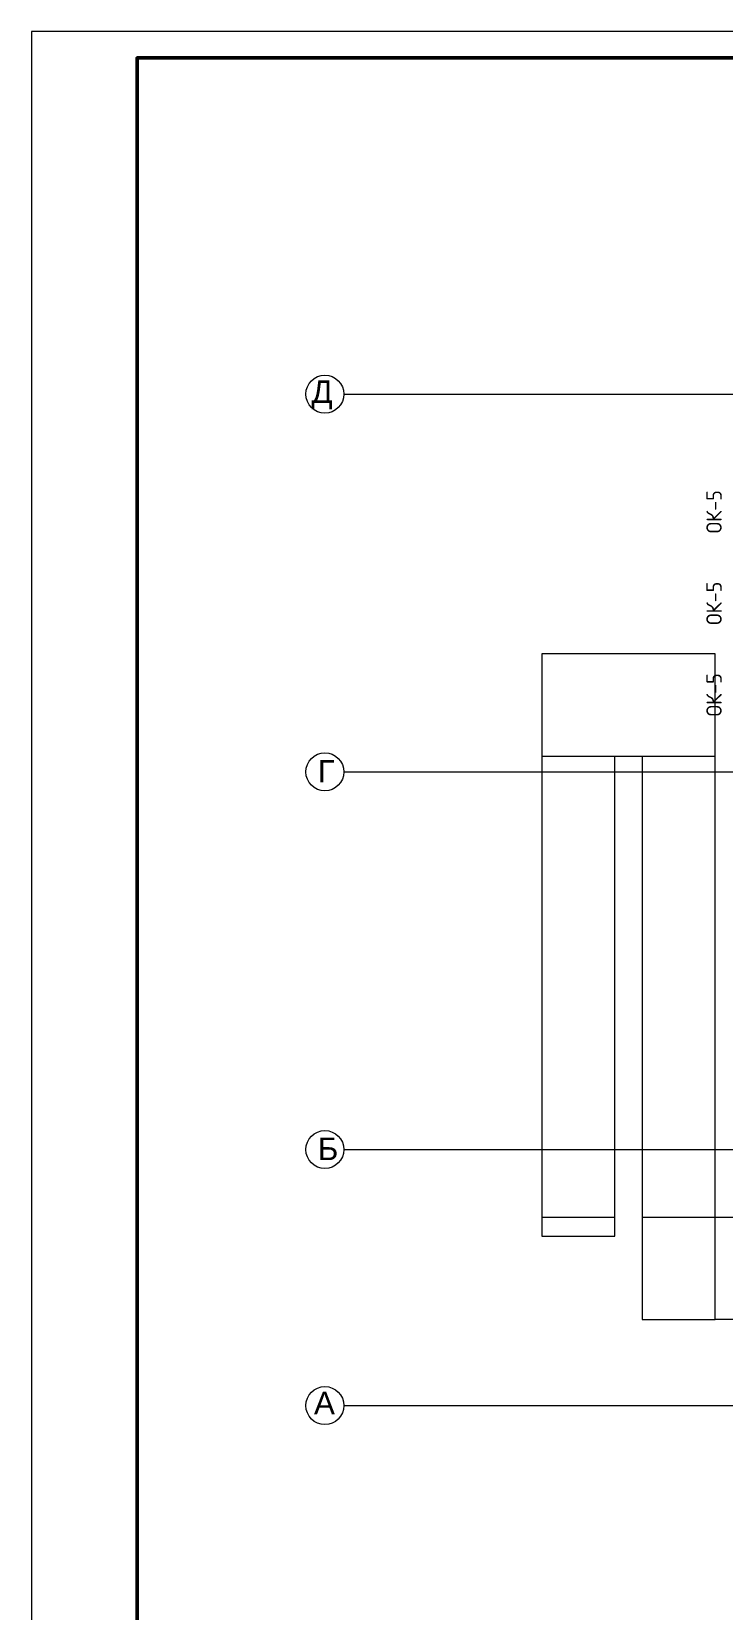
# Model space of a CAD drawing. Header units: millimetres. Extents: x 96542 to 165924, y 3859 to 52864.
# Drawn here: x 96542 to 107357, y 28200 to 52864 of the extents above; entities that cross this region are included whole.
import ezdxf

# ---------------------------------------------------------------- set-up
doc = ezdxf.new("R2010")
doc.units = ezdxf.units.MM
doc.linetypes.add('ACAD_ISO04W100', pattern=[30, 24, -3, 0, -3])
for name, color, linetype, lineweight in [('Марка_окна_двери', 166, 'Continuous', 13), ('Оси', 136, 'ACAD_ISO04W100', 9), ('Пандус', 250, 'Continuous', 18), ('Рамка', 7, 'Continuous', 50), ('Тонкие', 8, 'Continuous', 13)]:
    doc.layers.add(name, color=color, linetype=linetype, lineweight=lineweight)
doc.styles.add('GOST Common_1', font='isocpeur.ttf', dxfattribs={"width": 0.95, "height": 45})
doc.styles.get("Standard").update_dxf_attribs({"font": 'arial.ttf'})

msp = doc.modelspace()

# ---------------------------------------------------------------- linework, layer by layer
at = {"layer": 'Оси', "ltscale": 0.3}
for p, q in [((101423.599, 47199.974), (119103.215, 47199.973)), ((101423.595, 41299.974), (152603.215, 41299.973)), ((101423.587, 35399.975), (152603.207, 35399.974)), ((101423.595, 31399.974), (152603.215, 31399.973))]:
    msp.add_line(p, q, dxfattribs=at)
at = {"layer": 'Оси', "linetype": 'Continuous'}
for p, q in [((101423.599, 47199.973), (101923.599, 47199.973)), ((101423.595, 41299.974), (101923.599, 41299.974)), ((101423.587, 35399.975), (101923.599, 35399.975)), ((101423.595, 31399.974), (101923.599, 31399.974))]:
    msp.add_line(p, q, dxfattribs=at)
for centre in [(101126.632, 47199.973), (101126.627, 41299.974), (101126.619, 35399.975), (101126.627, 31399.974)]:
    msp.add_circle(centre, 296.967, dxfattribs=at)
at = {"layer": 'Пандус'}
for p, q in [((104518.215, 41544.973), (107228.215, 41544.973)), ((105658.215, 34344.973), (105658.215, 41544.973)), ((106088.215, 41544.973), (106088.215, 32744.973)), ((104518.215, 34344.973), (105658.215, 34344.973)), ((104518.215, 34344.973), (104518.215, 34044.973)), ((105658.215, 34044.973), (105658.215, 34344.973)), ((106088.215, 34344.973), (107828.215, 34344.973)), ((104518.215, 34044.973), (105658.215, 34044.973)), ((106088.215, 32744.973), (107228.215, 32744.973)), ((107828.215, 32744.973), (107228.215, 32744.973))]:
    msp.add_line(p, q, dxfattribs=at)
msp.add_lwpolyline([(107228.215, 32744.973), (107228.215, 43144.973), (104518.215, 43144.973), (104518.215, 34344.973)], dxfattribs=at)
at = {"layer": 'Рамка', "lineweight": 50}
msp.add_lwpolyline([(98192, 4271.5), (165512, 4271.5), (165512, 52451.5), (98192, 52451.5)], close=True, dxfattribs=at)
at = {"layer": 'Тонкие'}
msp.add_lwpolyline([(96542, 3859), (165924.5, 3859), (165924.5, 52864), (96542, 52864)], close=True, dxfattribs=at)

# ---------------------------------------------------------------- texts
at = {"layer": 'Марка_окна_двери', "char_height": 240, "width": 889.38095, "attachment_point": 1, "rotation": 90, "style": 'GOST Common_1'}
for insert in [(107089.833, 45025.854), (107089.833, 43595.854), (107089.833, 42165.854)]:
    msp.add_mtext('ОК-5', dxfattribs=dict(at, insert=insert))
at = {"layer": 'Оси', "char_height": 350, "width": 284.81275, "attachment_point": 1}
for s, insert in [('{\\fArial|b0|i0|c204|p34;Д}', (100916.96, 47413.339)), ('{\\fArial|b0|i0|c204|p34;Г}', (101015.964, 41483.246)), ('{\\fArial|b0|i0|c204|p34;Б}', (101015.964, 35584.869)), ('{\\fArial|b0|i0|c204|p34;А}', (100957.08, 31615.554))]:
    msp.add_mtext(s, dxfattribs=dict(at, insert=insert))

doc.saveas('drawing.dxf')
